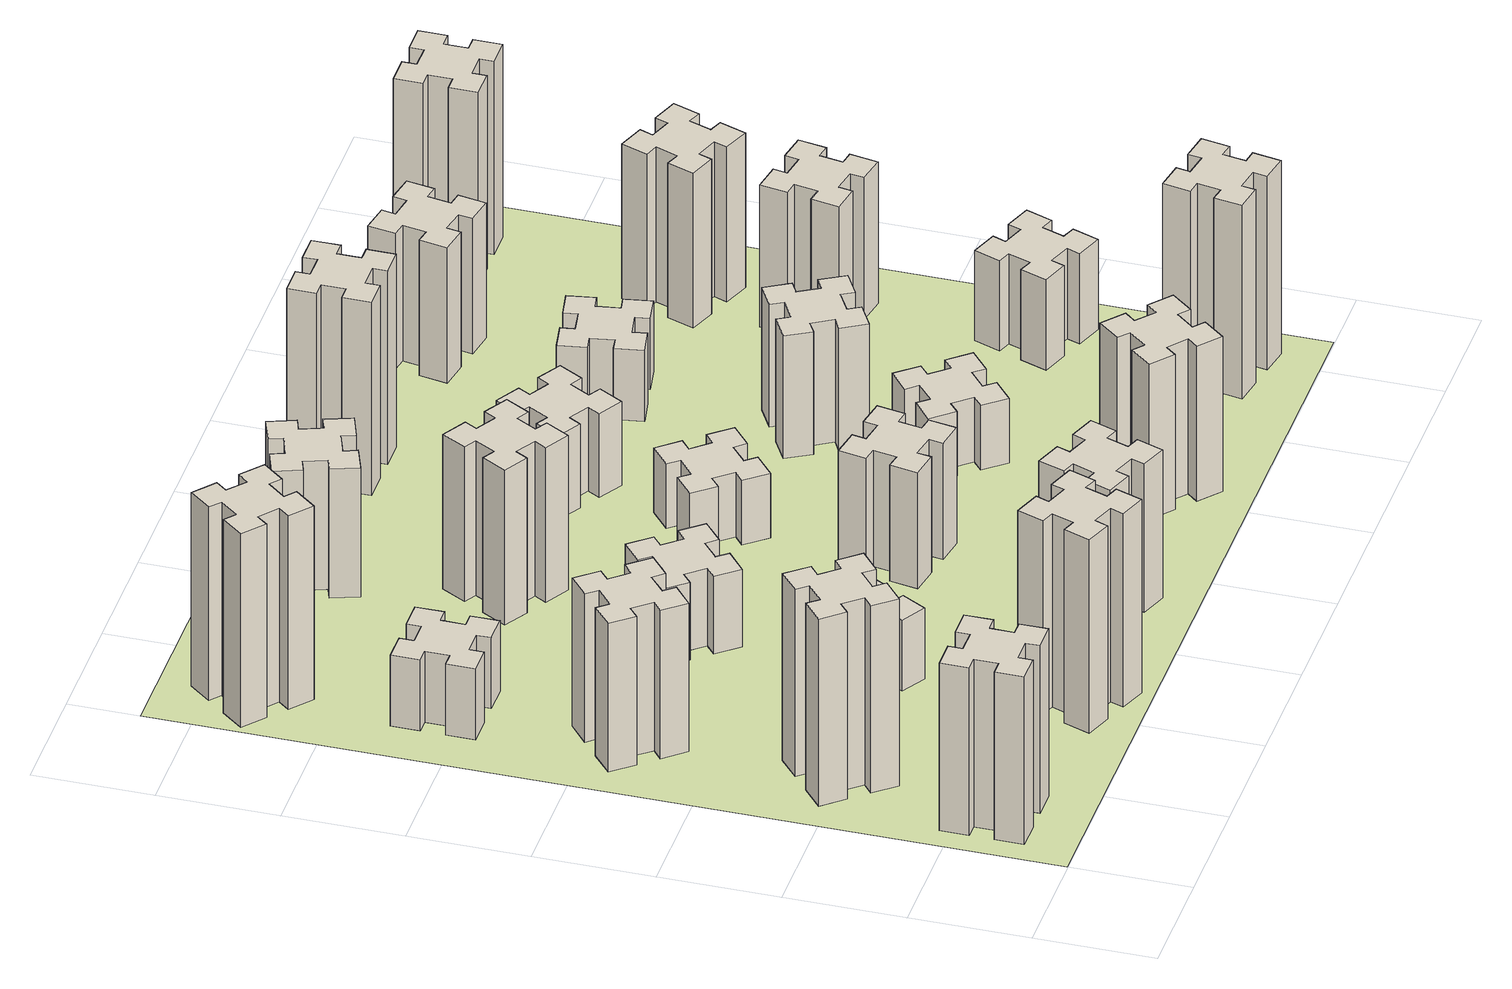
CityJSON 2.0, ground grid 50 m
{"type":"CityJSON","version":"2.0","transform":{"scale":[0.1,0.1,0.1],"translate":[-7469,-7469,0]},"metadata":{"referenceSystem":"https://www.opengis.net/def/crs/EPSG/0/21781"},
"CityObjects":{
"building1":{"type":"Building","attributes":{"class":"1000","function":"1000","usage":"1000","yearOfConstruction":2016,"roofType":"1000","measuredHeight":78,"storeysAboveGround":30,"storeysBelowGround":0},"geometry":[{"type":"Solid","lod":"1","boundaries":[[[[0,1,2,3,4,5,6,7,8,9,10,11,12,13,14,15,16,17,18,19]],[[17,16,20,21]],[[16,15,22,20]],[[15,14,23,22]],[[14,13,24,23]],[[13,12,25,24]],[[12,11,26,25]],[[11,10,27,26]],[[10,9,28,27]],[[9,8,29,28]],[[8,7,30,29]],[[7,6,31,30]],[[6,5,32,31]],[[5,4,33,32]],[[4,3,34,33]],[[3,2,35,34]],[[2,1,36,35]],[[1,0,37,36]],[[0,19,38,37]],[[19,18,39,38]],[[18,17,21,39]],[[24,25,26,27,28,29,30,31,32,33,34,35,36,37,38,39,21,20,22,23]]]]}]},
"building2":{"type":"Building","attributes":{"class":"1000","function":"1000","usage":"1000","yearOfConstruction":2016,"roofType":"1000","measuredHeight":87,"storeysAboveGround":30,"storeysBelowGround":0},"geometry":[{"type":"Solid","lod":"1","boundaries":[[[[40,41,42,43,44,45,46,47,48,49,50,51,52,53,54,55,56,57,58,59]],[[57,56,60,61]],[[56,55,62,60]],[[55,54,63,62]],[[54,53,64,63]],[[53,52,65,64]],[[52,51,66,65]],[[51,50,67,66]],[[50,49,68,67]],[[49,48,69,68]],[[48,47,70,69]],[[47,46,71,70]],[[46,45,72,71]],[[45,44,73,72]],[[44,43,74,73]],[[43,42,75,74]],[[42,41,76,75]],[[41,40,77,76]],[[40,59,78,77]],[[59,58,79,78]],[[58,57,61,79]],[[64,65,66,67,68,69,70,71,72,73,74,75,76,77,78,79,61,60,62,63]]]]}]},
"building3":{"type":"Building","attributes":{"class":"1000","function":"1000","usage":"1000","yearOfConstruction":2016,"roofType":"1000","measuredHeight":69,"storeysAboveGround":30,"storeysBelowGround":0},"geometry":[{"type":"Solid","lod":"1","boundaries":[[[[80,81,82,83,84,85,86,87,88,89,90,91,92,93,94,95,96,97,98,99]],[[97,96,100,101]],[[96,95,102,100]],[[95,94,103,102]],[[94,93,104,103]],[[93,92,105,104]],[[92,91,106,105]],[[91,90,107,106]],[[90,89,108,107]],[[89,88,109,108]],[[88,87,110,109]],[[87,86,111,110]],[[86,85,112,111]],[[85,84,113,112]],[[84,83,114,113]],[[83,82,115,114]],[[82,81,116,115]],[[81,80,117,116]],[[80,99,118,117]],[[99,98,119,118]],[[98,97,101,119]],[[104,105,106,107,108,109,110,111,112,113,114,115,116,117,118,119,101,100,102,103]]]]}]},
"building4":{"type":"Building","attributes":{"class":"1000","function":"1000","usage":"1000","yearOfConstruction":2016,"roofType":"1000","measuredHeight":33,"storeysAboveGround":30,"storeysBelowGround":0},"geometry":[{"type":"Solid","lod":"1","boundaries":[[[[120,121,122,123,124,125,126,127,128,129,130,131,132,133,134,135,136,137,138,139]],[[137,136,140,141]],[[136,135,142,140]],[[135,134,143,142]],[[134,133,144,143]],[[133,132,145,144]],[[132,131,146,145]],[[131,130,147,146]],[[130,129,148,147]],[[129,128,149,148]],[[128,127,150,149]],[[127,126,151,150]],[[126,125,152,151]],[[125,124,153,152]],[[124,123,154,153]],[[123,122,155,154]],[[122,121,156,155]],[[121,120,157,156]],[[120,139,158,157]],[[139,138,159,158]],[[138,137,141,159]],[[144,145,146,147,148,149,150,151,152,153,154,155,156,157,158,159,141,140,142,143]]]]}]},
"building5":{"type":"Building","attributes":{"class":"1000","function":"1000","usage":"1000","yearOfConstruction":2016,"roofType":"1000","measuredHeight":90,"storeysAboveGround":30,"storeysBelowGround":0},"geometry":[{"type":"Solid","lod":"1","boundaries":[[[[160,161,162,163,164,165,166,167,168,169,170,171,172,173,174,175,176,177,178,179]],[[177,176,180,181]],[[176,175,182,180]],[[175,174,183,182]],[[174,173,184,183]],[[173,172,185,184]],[[172,171,186,185]],[[171,170,187,186]],[[170,169,188,187]],[[169,168,189,188]],[[168,167,190,189]],[[167,166,191,190]],[[166,165,192,191]],[[165,164,193,192]],[[164,163,194,193]],[[163,162,195,194]],[[162,161,196,195]],[[161,160,197,196]],[[160,179,198,197]],[[179,178,199,198]],[[178,177,181,199]],[[184,185,186,187,188,189,190,191,192,193,194,195,196,197,198,199,181,180,182,183]]]]}]},
"building6":{"type":"Building","attributes":{"class":"1000","function":"1000","usage":"1000","yearOfConstruction":2016,"roofType":"1000","measuredHeight":90,"storeysAboveGround":30,"storeysBelowGround":0},"geometry":[{"type":"Solid","lod":"1","boundaries":[[[[200,201,202,203,204,205,206,207,208,209,210,211,212,213,214,215,216,217,218,219]],[[217,216,220,221]],[[216,215,222,220]],[[215,214,223,222]],[[214,213,224,223]],[[213,212,225,224]],[[212,211,226,225]],[[211,210,227,226]],[[210,209,228,227]],[[209,208,229,228]],[[208,207,230,229]],[[207,206,231,230]],[[206,205,232,231]],[[205,204,233,232]],[[204,203,234,233]],[[203,202,235,234]],[[202,201,236,235]],[[201,200,237,236]],[[200,219,238,237]],[[219,218,239,238]],[[218,217,221,239]],[[224,225,226,227,228,229,230,231,232,233,234,235,236,237,238,239,221,220,222,223]]]]}]},
"building7":{"type":"Building","attributes":{"class":"1000","function":"1000","usage":"1000","yearOfConstruction":2016,"roofType":"1000","measuredHeight":33,"storeysAboveGround":30,"storeysBelowGround":0},"geometry":[{"type":"Solid","lod":"1","boundaries":[[[[240,241,242,243,244,245,246,247,248,249,250,251,252,253,254,255,256,257,258,259]],[[257,256,260,261]],[[256,255,262,260]],[[255,254,263,262]],[[254,253,264,263]],[[253,252,265,264]],[[252,251,266,265]],[[251,250,267,266]],[[250,249,268,267]],[[249,248,269,268]],[[248,247,270,269]],[[247,246,271,270]],[[246,245,272,271]],[[245,244,273,272]],[[244,243,274,273]],[[243,242,275,274]],[[242,241,276,275]],[[241,240,277,276]],[[240,259,278,277]],[[259,258,279,278]],[[258,257,261,279]],[[264,265,266,267,268,269,270,271,272,273,274,275,276,277,278,279,261,260,262,263]]]]}]},
"building8":{"type":"Building","attributes":{"class":"1000","function":"1000","usage":"1000","yearOfConstruction":2016,"roofType":"1000","measuredHeight":36,"storeysAboveGround":30,"storeysBelowGround":0},"geometry":[{"type":"Solid","lod":"1","boundaries":[[[[280,281,282,283,284,285,286,287,288,289,290,291,292,293,294,295,296,297,298,299]],[[297,296,300,301]],[[296,295,302,300]],[[295,294,303,302]],[[294,293,304,303]],[[293,292,305,304]],[[292,291,306,305]],[[291,290,307,306]],[[290,289,308,307]],[[289,288,309,308]],[[288,287,310,309]],[[287,286,311,310]],[[286,285,312,311]],[[285,284,313,312]],[[284,283,314,313]],[[283,282,315,314]],[[282,281,316,315]],[[281,280,317,316]],[[280,299,318,317]],[[299,298,319,318]],[[298,297,301,319]],[[304,305,306,307,308,309,310,311,312,313,314,315,316,317,318,319,301,300,302,303]]]]}]},
"building9":{"type":"Building","attributes":{"class":"1000","function":"1000","usage":"1000","yearOfConstruction":2016,"roofType":"1000","measuredHeight":69,"storeysAboveGround":30,"storeysBelowGround":0},"geometry":[{"type":"Solid","lod":"1","boundaries":[[[[320,321,322,323,324,325,326,327,328,329,330,331,332,333,334,335,336,337,338,339]],[[337,336,340,341]],[[336,335,342,340]],[[335,334,343,342]],[[334,333,344,343]],[[333,332,345,344]],[[332,331,346,345]],[[331,330,347,346]],[[330,329,348,347]],[[329,328,349,348]],[[328,327,350,349]],[[327,326,351,350]],[[326,325,352,351]],[[325,324,353,352]],[[324,323,354,353]],[[323,322,355,354]],[[322,321,356,355]],[[321,320,357,356]],[[320,339,358,357]],[[339,338,359,358]],[[338,337,341,359]],[[344,345,346,347,348,349,350,351,352,353,354,355,356,357,358,359,341,340,342,343]]]]}]},
"building10":{"type":"Building","attributes":{"class":"1000","function":"1000","usage":"1000","yearOfConstruction":2016,"roofType":"1000","measuredHeight":72,"storeysAboveGround":30,"storeysBelowGround":0},"geometry":[{"type":"Solid","lod":"1","boundaries":[[[[360,361,362,363,364,365,366,367,368,369,370,371,372,373,374,375,376,377,378,379]],[[377,376,380,381]],[[376,375,382,380]],[[375,374,383,382]],[[374,373,384,383]],[[373,372,385,384]],[[372,371,386,385]],[[371,370,387,386]],[[370,369,388,387]],[[369,368,389,388]],[[368,367,390,389]],[[367,366,391,390]],[[366,365,392,391]],[[365,364,393,392]],[[364,363,394,393]],[[363,362,395,394]],[[362,361,396,395]],[[361,360,397,396]],[[360,379,398,397]],[[379,378,399,398]],[[378,377,381,399]],[[384,385,386,387,388,389,390,391,392,393,394,395,396,397,398,399,381,380,382,383]]]]}]},
"building11":{"type":"Building","attributes":{"class":"1000","function":"1000","usage":"1000","yearOfConstruction":2016,"roofType":"1000","measuredHeight":60,"storeysAboveGround":30,"storeysBelowGround":0},"geometry":[{"type":"Solid","lod":"1","boundaries":[[[[400,401,402,403,404,405,406,407,408,409,410,411,412,413,414,415,416,417,418,419]],[[417,416,420,421]],[[416,415,422,420]],[[415,414,423,422]],[[414,413,424,423]],[[413,412,425,424]],[[412,411,426,425]],[[411,410,427,426]],[[410,409,428,427]],[[409,408,429,428]],[[408,407,430,429]],[[407,406,431,430]],[[406,405,432,431]],[[405,404,433,432]],[[404,403,434,433]],[[403,402,435,434]],[[402,401,436,435]],[[401,400,437,436]],[[400,419,438,437]],[[419,418,439,438]],[[418,417,421,439]],[[424,425,426,427,428,429,430,431,432,433,434,435,436,437,438,439,421,420,422,423]]]]}]},
"building12":{"type":"Building","attributes":{"class":"1000","function":"1000","usage":"1000","yearOfConstruction":2016,"roofType":"1000","measuredHeight":54,"storeysAboveGround":30,"storeysBelowGround":0},"geometry":[{"type":"Solid","lod":"1","boundaries":[[[[440,441,442,443,444,445,446,447,448,449,450,451,452,453,454,455,456,457,458,459]],[[457,456,460,461]],[[456,455,462,460]],[[455,454,463,462]],[[454,453,464,463]],[[453,452,465,464]],[[452,451,466,465]],[[451,450,467,466]],[[450,449,468,467]],[[449,448,469,468]],[[448,447,470,469]],[[447,446,471,470]],[[446,445,472,471]],[[445,444,473,472]],[[444,443,474,473]],[[443,442,475,474]],[[442,441,476,475]],[[441,440,477,476]],[[440,459,478,477]],[[459,458,479,478]],[[458,457,461,479]],[[464,465,466,467,468,469,470,471,472,473,474,475,476,477,478,479,461,460,462,463]]]]}]},
"building13":{"type":"Building","attributes":{"class":"1000","function":"1000","usage":"1000","yearOfConstruction":2016,"roofType":"1000","measuredHeight":30,"storeysAboveGround":30,"storeysBelowGround":0},"geometry":[{"type":"Solid","lod":"1","boundaries":[[[[480,481,482,483,484,485,486,487,488,489,490,491,492,493,494,495,496,497,498,499]],[[497,496,500,501]],[[496,495,502,500]],[[495,494,503,502]],[[494,493,504,503]],[[493,492,505,504]],[[492,491,506,505]],[[491,490,507,506]],[[490,489,508,507]],[[489,488,509,508]],[[488,487,510,509]],[[487,486,511,510]],[[486,485,512,511]],[[485,484,513,512]],[[484,483,514,513]],[[483,482,515,514]],[[482,481,516,515]],[[481,480,517,516]],[[480,499,518,517]],[[499,498,519,518]],[[498,497,501,519]],[[504,505,506,507,508,509,510,511,512,513,514,515,516,517,518,519,501,500,502,503]]]]}]},
"building14":{"type":"Building","attributes":{"class":"1000","function":"1000","usage":"1000","yearOfConstruction":2016,"roofType":"1000","measuredHeight":72,"storeysAboveGround":30,"storeysBelowGround":0},"geometry":[{"type":"Solid","lod":"1","boundaries":[[[[520,521,522,523,524,525,526,527,528,529,530,531,532,533,534,535,536,537,538,539]],[[537,536,540,541]],[[536,535,542,540]],[[535,534,543,542]],[[534,533,544,543]],[[533,532,545,544]],[[532,531,546,545]],[[531,530,547,546]],[[530,529,548,547]],[[529,528,549,548]],[[528,527,550,549]],[[527,526,551,550]],[[526,525,552,551]],[[525,524,553,552]],[[524,523,554,553]],[[523,522,555,554]],[[522,521,556,555]],[[521,520,557,556]],[[520,539,558,557]],[[539,538,559,558]],[[538,537,541,559]],[[544,545,546,547,548,549,550,551,552,553,554,555,556,557,558,559,541,540,542,543]]]]}]},
"building15":{"type":"Building","attributes":{"class":"1000","function":"1000","usage":"1000","yearOfConstruction":2016,"roofType":"1000","measuredHeight":39,"storeysAboveGround":30,"storeysBelowGround":0},"geometry":[{"type":"Solid","lod":"1","boundaries":[[[[560,561,562,563,564,565,566,567,568,569,570,571,572,573,574,575,576,577,578,579]],[[577,576,580,581]],[[576,575,582,580]],[[575,574,583,582]],[[574,573,584,583]],[[573,572,585,584]],[[572,571,586,585]],[[571,570,587,586]],[[570,569,588,587]],[[569,568,589,588]],[[568,567,590,589]],[[567,566,591,590]],[[566,565,592,591]],[[565,564,593,592]],[[564,563,594,593]],[[563,562,595,594]],[[562,561,596,595]],[[561,560,597,596]],[[560,579,598,597]],[[579,578,599,598]],[[578,577,581,599]],[[584,585,586,587,588,589,590,591,592,593,594,595,596,597,598,599,581,580,582,583]]]]}]},
"building16":{"type":"Building","attributes":{"class":"1000","function":"1000","usage":"1000","yearOfConstruction":2016,"roofType":"1000","measuredHeight":90,"storeysAboveGround":30,"storeysBelowGround":0},"geometry":[{"type":"Solid","lod":"1","boundaries":[[[[600,601,602,603,604,605,606,607,608,609,610,611,612,613,614,615,616,617,618,619]],[[617,616,620,621]],[[616,615,622,620]],[[615,614,623,622]],[[614,613,624,623]],[[613,612,625,624]],[[612,611,626,625]],[[611,610,627,626]],[[610,609,628,627]],[[609,608,629,628]],[[608,607,630,629]],[[607,606,631,630]],[[606,605,632,631]],[[605,604,633,632]],[[604,603,634,633]],[[603,602,635,634]],[[602,601,636,635]],[[601,600,637,636]],[[600,619,638,637]],[[619,618,639,638]],[[618,617,621,639]],[[624,625,626,627,628,629,630,631,632,633,634,635,636,637,638,639,621,620,622,623]]]]}]},
"building17":{"type":"Building","attributes":{"class":"1000","function":"1000","usage":"1000","yearOfConstruction":2016,"roofType":"1000","measuredHeight":30,"storeysAboveGround":30,"storeysBelowGround":0},"geometry":[{"type":"Solid","lod":"1","boundaries":[[[[640,641,642,643,644,645,646,647,648,649,650,651,652,653,654,655,656,657,658,659]],[[657,656,660,661]],[[656,655,662,660]],[[655,654,663,662]],[[654,653,664,663]],[[653,652,665,664]],[[652,651,666,665]],[[651,650,667,666]],[[650,649,668,667]],[[649,648,669,668]],[[648,647,670,669]],[[647,646,671,670]],[[646,645,672,671]],[[645,644,673,672]],[[644,643,674,673]],[[643,642,675,674]],[[642,641,676,675]],[[641,640,677,676]],[[640,659,678,677]],[[659,658,679,678]],[[658,657,661,679]],[[664,665,666,667,668,669,670,671,672,673,674,675,676,677,678,679,661,660,662,663]]]]}]},
"building18":{"type":"Building","attributes":{"class":"1000","function":"1000","usage":"1000","yearOfConstruction":2016,"roofType":"1000","measuredHeight":57,"storeysAboveGround":30,"storeysBelowGround":0},"geometry":[{"type":"Solid","lod":"1","boundaries":[[[[680,681,682,683,684,685,686,687,688,689,690,691,692,693,694,695,696,697,698,699]],[[697,696,700,701]],[[696,695,702,700]],[[695,694,703,702]],[[694,693,704,703]],[[693,692,705,704]],[[692,691,706,705]],[[691,690,707,706]],[[690,689,708,707]],[[689,688,709,708]],[[688,687,710,709]],[[687,686,711,710]],[[686,685,712,711]],[[685,684,713,712]],[[684,683,714,713]],[[683,682,715,714]],[[682,681,716,715]],[[681,680,717,716]],[[680,699,718,717]],[[699,698,719,718]],[[698,697,701,719]],[[704,705,706,707,708,709,710,711,712,713,714,715,716,717,718,719,701,700,702,703]]]]}]},
"building19":{"type":"Building","attributes":{"class":"1000","function":"1000","usage":"1000","yearOfConstruction":2016,"roofType":"1000","measuredHeight":33,"storeysAboveGround":30,"storeysBelowGround":0},"geometry":[{"type":"Solid","lod":"1","boundaries":[[[[720,721,722,723,724,725,726,727,728,729,730,731,732,733,734,735,736,737,738,739]],[[737,736,740,741]],[[736,735,742,740]],[[735,734,743,742]],[[734,733,744,743]],[[733,732,745,744]],[[732,731,746,745]],[[731,730,747,746]],[[730,729,748,747]],[[729,728,749,748]],[[728,727,750,749]],[[727,726,751,750]],[[726,725,752,751]],[[725,724,753,752]],[[724,723,754,753]],[[723,722,755,754]],[[722,721,756,755]],[[721,720,757,756]],[[720,739,758,757]],[[739,738,759,758]],[[738,737,741,759]],[[744,745,746,747,748,749,750,751,752,753,754,755,756,757,758,759,741,740,742,743]]]]}]},
"building20":{"type":"Building","attributes":{"class":"1000","function":"1000","usage":"1000","yearOfConstruction":2016,"roofType":"1000","measuredHeight":90,"storeysAboveGround":30,"storeysBelowGround":0},"geometry":[{"type":"Solid","lod":"1","boundaries":[[[[760,761,762,763,764,765,766,767,768,769,770,771,772,773,774,775,776,777,778,779]],[[777,776,780,781]],[[776,775,782,780]],[[775,774,783,782]],[[774,773,784,783]],[[773,772,785,784]],[[772,771,786,785]],[[771,770,787,786]],[[770,769,788,787]],[[769,768,789,788]],[[768,767,790,789]],[[767,766,791,790]],[[766,765,792,791]],[[765,764,793,792]],[[764,763,794,793]],[[763,762,795,794]],[[762,761,796,795]],[[761,760,797,796]],[[760,779,798,797]],[[779,778,799,798]],[[778,777,781,799]],[[784,785,786,787,788,789,790,791,792,793,794,795,796,797,798,799,781,780,782,783]]]]}]},
"building21":{"type":"Building","attributes":{"class":"1000","function":"1000","usage":"1000","yearOfConstruction":2016,"roofType":"1000","measuredHeight":63,"storeysAboveGround":30,"storeysBelowGround":0},"geometry":[{"type":"Solid","lod":"1","boundaries":[[[[800,801,802,803,804,805,806,807,808,809,810,811,812,813,814,815,816,817,818,819]],[[817,816,820,821]],[[816,815,822,820]],[[815,814,823,822]],[[814,813,824,823]],[[813,812,825,824]],[[812,811,826,825]],[[811,810,827,826]],[[810,809,828,827]],[[809,808,829,828]],[[808,807,830,829]],[[807,806,831,830]],[[806,805,832,831]],[[805,804,833,832]],[[804,803,834,833]],[[803,802,835,834]],[[802,801,836,835]],[[801,800,837,836]],[[800,819,838,837]],[[819,818,839,838]],[[818,817,821,839]],[[824,825,826,827,828,829,830,831,832,833,834,835,836,837,838,839,821,820,822,823]]]]}]},
"building22":{"type":"Building","attributes":{"class":"1000","function":"1000","usage":"1000","yearOfConstruction":2016,"roofType":"1000","measuredHeight":42,"storeysAboveGround":30,"storeysBelowGround":0},"geometry":[{"type":"Solid","lod":"1","boundaries":[[[[840,841,842,843,844,845,846,847,848,849,850,851,852,853,854,855,856,857,858,859]],[[857,856,860,861]],[[856,855,862,860]],[[855,854,863,862]],[[854,853,864,863]],[[853,852,865,864]],[[852,851,866,865]],[[851,850,867,866]],[[850,849,868,867]],[[849,848,869,868]],[[848,847,870,869]],[[847,846,871,870]],[[846,845,872,871]],[[845,844,873,872]],[[844,843,874,873]],[[843,842,875,874]],[[842,841,876,875]],[[841,840,877,876]],[[840,859,878,877]],[[859,858,879,878]],[[858,857,861,879]],[[864,865,866,867,868,869,870,871,872,873,874,875,876,877,878,879,861,860,862,863]]]]}]},
"building23":{"type":"Building","attributes":{"class":"1000","function":"1000","usage":"1000","yearOfConstruction":2016,"roofType":"1000","measuredHeight":66,"storeysAboveGround":30,"storeysBelowGround":0},"geometry":[{"type":"Solid","lod":"1","boundaries":[[[[880,881,882,883,884,885,886,887,888,889,890,891,892,893,894,895,896,897,898,899]],[[897,896,900,901]],[[896,895,902,900]],[[895,894,903,902]],[[894,893,904,903]],[[893,892,905,904]],[[892,891,906,905]],[[891,890,907,906]],[[890,889,908,907]],[[889,888,909,908]],[[888,887,910,909]],[[887,886,911,910]],[[886,885,912,911]],[[885,884,913,912]],[[884,883,914,913]],[[883,882,915,914]],[[882,881,916,915]],[[881,880,917,916]],[[880,899,918,917]],[[899,898,919,918]],[[898,897,901,919]],[[904,905,906,907,908,909,910,911,912,913,914,915,916,917,918,919,901,900,902,903]]]]}]},
"building24":{"type":"Building","attributes":{"class":"1000","function":"1000","usage":"1000","yearOfConstruction":2016,"roofType":"1000","measuredHeight":72,"storeysAboveGround":30,"storeysBelowGround":0},"geometry":[{"type":"Solid","lod":"1","boundaries":[[[[920,921,922,923,924,925,926,927,928,929,930,931,932,933,934,935,936,937,938,939]],[[937,936,940,941]],[[936,935,942,940]],[[935,934,943,942]],[[934,933,944,943]],[[933,932,945,944]],[[932,931,946,945]],[[931,930,947,946]],[[930,929,948,947]],[[929,928,949,948]],[[928,927,950,949]],[[927,926,951,950]],[[926,925,952,951]],[[925,924,953,952]],[[924,923,954,953]],[[923,922,955,954]],[[922,921,956,955]],[[921,920,957,956]],[[920,939,958,957]],[[939,938,959,958]],[[938,937,941,959]],[[944,945,946,947,948,949,950,951,952,953,954,955,956,957,958,959,941,940,942,943]]]]}]},
"building25":{"type":"Building","attributes":{"class":"1000","function":"1000","usage":"1000","yearOfConstruction":2016,"roofType":"1000","measuredHeight":90,"storeysAboveGround":30,"storeysBelowGround":0},"geometry":[{"type":"Solid","lod":"1","boundaries":[[[[960,961,962,963,964,965,966,967,968,969,970,971,972,973,974,975,976,977,978,979]],[[977,976,980,981]],[[976,975,982,980]],[[975,974,983,982]],[[974,973,984,983]],[[973,972,985,984]],[[972,971,986,985]],[[971,970,987,986]],[[970,969,988,987]],[[969,968,989,988]],[[968,967,990,989]],[[967,966,991,990]],[[966,965,992,991]],[[965,964,993,992]],[[964,963,994,993]],[[963,962,995,994]],[[962,961,996,995]],[[961,960,997,996]],[[960,979,998,997]],[[979,978,999,998]],[[978,977,981,999]],[[984,985,986,987,988,989,990,991,992,993,994,995,996,997,998,999,981,980,982,983]]]]}]},
"landuse1":{"type":"LandUse","attributes":{"name":"plot1","function":"1010"},"geometry":[{"type":"MultiSurface","lod":"1","boundaries":[[[1000,1001,1002,1003]]]}]}
},
"vertices":[
[165,425,0],[165,325,0],[105,325,0],[105,205,0],[225,205,0],[225,265,0],[325,265,0],[325,205,0],[445,205,0],[445,325,0],[385,325,0],[385,425,0],[445,425,0],[445,545,0],[325,545,0],[325,485,0],[225,485,0],[225,545,0],[105,545,0],[105,425,0],[225,485,780],[225,545,780],[325,485,780],[325,545,780],[445,545,780],[445,425,780],[385,425,780],[385,325,780],[445,325,780],[445,205,780],[325,205,780],[325,265,780],[225,265,780],[225,205,780],[105,205,780],[105,325,780],[165,325,780],[165,425,780],[105,425,780],[105,545,780],
[492,1048,0],[427,1124,0],[473,1163,0],[396,1255,0],[304,1178,0],[343,1132,0],[266,1067,0],[228,1113,0],[136,1036,0],[213,944,0],[259,983,0],[323,906,0],[277,868,0],[354,776,0],[446,853,0],[408,899,0],[484,963,0],[523,917,0],[615,994,0],[538,1086,0],[484,963,870],[523,917,870],[408,899,870],[446,853,870],[354,776,870],[277,868,870],[323,906,870],[259,983,870],[213,944,870],[136,1036,870],[228,1113,870],[266,1067,870],[343,1132,870],[304,1178,870],[396,1255,870],[473,1163,870],[427,1124,870],[492,1048,870],[538,1086,870],[615,994,870],
[492,1888,0],[427,1964,0],[473,2003,0],[396,2095,0],[304,2018,0],[343,1972,0],[266,1907,0],[228,1953,0],[136,1876,0],[213,1784,0],[259,1823,0],[323,1746,0],[277,1708,0],[354,1616,0],[446,1693,0],[408,1739,0],[484,1803,0],[523,1757,0],[615,1834,0],[538,1926,0],[484,1803,690],[523,1757,690],[408,1739,690],[446,1693,690],[354,1616,690],[277,1708,690],[323,1746,690],[259,1823,690],[213,1784,690],[136,1876,690],[228,1953,690],[266,1907,690],[343,1972,690],[304,2018,690],[396,2095,690],[473,2003,690],[427,1964,690],[492,1888,690],[538,1926,690],[615,1834,690],
[485,2545,0],[485,2645,0],[545,2645,0],[545,2765,0],[425,2765,0],[425,2705,0],[325,2705,0],[325,2765,0],[205,2765,0],[205,2645,0],[265,2645,0],[265,2545,0],[205,2545,0],[205,2425,0],[325,2425,0],[325,2485,0],[425,2485,0],[425,2425,0],[545,2425,0],[545,2545,0],[425,2485,330],[425,2425,330],[325,2485,330],[325,2425,330],[205,2425,330],[205,2545,330],[265,2545,330],[265,2645,330],[205,2645,330],[205,2765,330],[325,2765,330],[325,2705,330],[425,2705,330],[425,2765,330],[545,2765,330],[545,2645,330],[485,2645,330],[485,2545,330],[545,2545,330],[545,2425,330],
[1029,360,0],[995,266,0],[939,287,0],[897,174,0],[1010,133,0],[1031,189,0],[1125,155,0],[1104,99,0],[1217,57,0],[1258,170,0],[1202,191,0],[1236,285,0],[1292,264,0],[1333,377,0],[1220,418,0],[1200,362,0],[1106,396,0],[1127,452,0],[1014,493,0],[973,380,0],[1106,396,900],[1127,452,900],[1200,362,900],[1220,418,900],[1333,377,900],[1292,264,900],[1236,285,900],[1202,191,900],[1258,170,900],[1217,57,900],[1104,99,900],[1125,155,900],[1031,189,900],[1010,133,900],[897,174,900],[939,287,900],[995,266,900],[1029,360,900],[973,380,900],[1014,493,900],
[384,3387,0],[308,3452,0],[346,3498,0],[254,3575,0],[177,3483,0],[223,3444,0],[159,3368,0],[113,3406,0],[36,3314,0],[128,3237,0],[166,3283,0],[243,3219,0],[204,3173,0],[296,3096,0],[373,3188,0],[327,3226,0],[392,3303,0],[438,3264,0],[515,3356,0],[423,3433,0],[392,3303,900],[438,3264,900],[327,3226,900],[373,3188,900],[296,3096,900],[204,3173,900],[243,3219,900],[166,3283,900],[128,3237,900],[36,3314,900],[113,3406,900],[159,3368,900],[223,3444,900],[177,3483,900],[254,3575,900],[346,3498,900],[308,3452,900],[384,3387,900],[423,3433,900],[515,3356,900],
[1086,1017,0],[1136,1104,0],[1188,1074,0],[1248,1178,0],[1144,1238,0],[1114,1186,0],[1027,1236,0],[1057,1288,0],[953,1348,0],[893,1244,0],[945,1214,0],[895,1127,0],[843,1157,0],[783,1053,0],[887,993,0],[917,1045,0],[1004,995,0],[974,943,0],[1078,883,0],[1138,987,0],[1004,995,330],[974,943,330],[917,1045,330],[887,993,330],[783,1053,330],[843,1157,330],[895,1127,330],[945,1214,330],[893,1244,330],[953,1348,330],[1057,1288,330],[1027,1236,330],[1114,1186,330],[1144,1238,330],[1248,1178,330],[1188,1074,330],[1136,1104,330],[1086,1017,330],[1138,987,330],[1078,883,330],
[1083,1972,0],[1006,1907,0],[968,1953,0],[876,1876,0],[953,1784,0],[999,1823,0],[1063,1746,0],[1017,1708,0],[1094,1616,0],[1186,1693,0],[1148,1739,0],[1224,1803,0],[1263,1757,0],[1355,1834,0],[1278,1926,0],[1232,1888,0],[1167,1964,0],[1213,2003,0],[1136,2095,0],[1044,2018,0],[1167,1964,360],[1213,2003,360],[1232,1888,360],[1278,1926,360],[1355,1834,360],[1263,1757,360],[1224,1803,360],[1148,1739,360],[1186,1693,360],[1094,1616,360],[1017,1708,360],[1063,1746,360],[999,1823,360],[953,1784,360],[876,1876,360],[968,1953,360],[1006,1907,360],[1083,1972,360],[1044,2018,360],[1136,2095,360],
[1840,462,0],[1746,496,0],[1767,552,0],[1654,593,0],[1613,480,0],[1669,460,0],[1635,366,0],[1579,387,0],[1537,274,0],[1650,233,0],[1671,289,0],[1765,255,0],[1744,199,0],[1857,157,0],[1898,270,0],[1842,291,0],[1876,385,0],[1932,364,0],[1973,477,0],[1860,518,0],[1876,385,690],[1932,364,690],[1842,291,690],[1898,270,690],[1857,157,690],[1744,199,690],[1765,255,690],[1671,289,690],[1650,233,690],[1537,274,690],[1579,387,690],[1635,366,690],[1669,460,690],[1613,480,690],[1654,593,690],[1767,552,690],[1746,496,690],[1840,462,690],[1860,518,690],[1973,477,690],
[1314,2666,0],[1227,2716,0],[1257,2768,0],[1153,2828,0],[1093,2724,0],[1145,2694,0],[1095,2607,0],[1043,2637,0],[983,2533,0],[1087,2473,0],[1117,2525,0],[1204,2475,0],[1174,2423,0],[1278,2363,0],[1338,2467,0],[1286,2497,0],[1336,2584,0],[1388,2554,0],[1448,2658,0],[1344,2718,0],[1336,2584,720],[1388,2554,720],[1286,2497,720],[1338,2467,720],[1278,2363,720],[1174,2423,720],[1204,2475,720],[1117,2525,720],[1087,2473,720],[983,2533,720],[1043,2637,720],[1095,2607,720],[1145,2694,720],[1093,2724,720],[1153,2828,720],[1257,2768,720],[1227,2716,720],[1314,2666,720],[1344,2718,720],[1448,2658,720],
[1125,3456,0],[1031,3422,0],[1010,3478,0],[897,3437,0],[939,3324,0],[995,3345,0],[1029,3251,0],[973,3230,0],[1014,3117,0],[1127,3159,0],[1106,3215,0],[1200,3249,0],[1220,3193,0],[1333,3234,0],[1292,3347,0],[1236,3326,0],[1202,3420,0],[1258,3440,0],[1217,3553,0],[1104,3512,0],[1202,3420,600],[1258,3440,600],[1236,3326,600],[1292,3347,600],[1333,3234,600],[1220,3193,600],[1200,3249,600],[1106,3215,600],[1127,3159,600],[1014,3117,600],[973,3230,600],[1029,3251,600],[995,3345,600],[939,3324,600],[897,3437,600],[1010,3478,600],[1031,3422,600],[1125,3456,600],[1104,3512,600],[1217,3553,600],
[1955,1147,0],[1972,1245,0],[2031,1235,0],[2052,1353,0],[1934,1374,0],[1924,1315,0],[1825,1332,0],[1836,1391,0],[1717,1412,0],[1697,1294,0],[1756,1284,0],[1738,1185,0],[1679,1196,0],[1658,1077,0],[1777,1057,0],[1787,1116,0],[1885,1098,0],[1875,1039,0],[1993,1018,0],[2014,1137,0],[1885,1098,540],[1875,1039,540],[1787,1116,540],[1777,1057,540],[1658,1077,540],[1679,1196,540],[1738,1185,540],[1756,1284,540],[1697,1294,540],[1717,1412,540],[1836,1391,540],[1825,1332,540],[1924,1315,540],[1934,1374,540],[2052,1353,540],[2031,1235,540],[1972,1245,540],[1955,1147,540],[2014,1137,540],[1993,1018,540],
[1972,1988,0],[1907,2064,0],[1953,2103,0],[1876,2195,0],[1784,2118,0],[1823,2072,0],[1746,2007,0],[1708,2053,0],[1616,1976,0],[1693,1884,0],[1739,1923,0],[1803,1846,0],[1757,1808,0],[1834,1716,0],[1926,1793,0],[1888,1839,0],[1964,1903,0],[2003,1857,0],[2095,1934,0],[2018,2026,0],[1964,1903,300],[2003,1857,300],[1888,1839,300],[1926,1793,300],[1834,1716,300],[1757,1808,300],[1803,1846,300],[1739,1923,300],[1693,1884,300],[1616,1976,300],[1708,2053,300],[1746,2007,300],[1823,2072,300],[1784,2118,300],[1876,2195,300],[1953,2103,300],[1907,2064,300],[1972,1988,300],[2018,2026,300],[2095,1934,300],
[2486,323,0],[2563,259,0],[2524,213,0],[2616,136,0],[2693,228,0],[2647,266,0],[2712,343,0],[2758,304,0],[2835,396,0],[2743,473,0],[2704,427,0],[2628,492,0],[2666,538,0],[2574,615,0],[2497,523,0],[2543,484,0],[2479,408,0],[2433,446,0],[2356,354,0],[2448,277,0],[2479,408,720],[2433,446,720],[2543,484,720],[2497,523,720],[2574,615,720],[2666,538,720],[2628,492,720],[2704,427,720],[2743,473,720],[2835,396,720],[2758,304,720],[2712,343,720],[2647,266,720],[2693,228,720],[2616,136,720],[2524,213,720],[2563,259,720],[2486,323,720],[2448,277,720],[2356,354,720],
[2026,2497,0],[2076,2584,0],[2128,2554,0],[2188,2658,0],[2084,2718,0],[2054,2666,0],[1967,2716,0],[1997,2768,0],[1893,2828,0],[1833,2724,0],[1885,2694,0],[1835,2607,0],[1783,2637,0],[1723,2533,0],[1827,2473,0],[1857,2525,0],[1944,2475,0],[1914,2423,0],[2018,2363,0],[2078,2467,0],[1944,2475,390],[1914,2423,390],[1857,2525,390],[1827,2473,390],[1723,2533,390],[1783,2637,390],[1835,2607,390],[1885,2694,390],[1833,2724,390],[1893,2828,390],[1997,2768,390],[1967,2716,390],[2054,2666,390],[2084,2718,390],[2188,2658,390],[2128,2554,390],[2076,2584,390],[2026,2497,390],[2078,2467,390],[2018,2363,390],
[1965,3385,0],[1965,3485,0],[2025,3485,0],[2025,3605,0],[1905,3605,0],[1905,3545,0],[1805,3545,0],[1805,3605,0],[1685,3605,0],[1685,3485,0],[1745,3485,0],[1745,3385,0],[1685,3385,0],[1685,3265,0],[1805,3265,0],[1805,3325,0],[1905,3325,0],[1905,3265,0],[2025,3265,0],[2025,3385,0],[1905,3325,900],[1905,3265,900],[1805,3325,900],[1805,3265,900],[1685,3265,900],[1685,3385,900],[1745,3385,900],[1745,3485,900],[1685,3485,900],[1685,3605,900],[1805,3605,900],[1805,3545,900],[1905,3545,900],[1905,3605,900],[2025,3605,900],[2025,3485,900],[1965,3485,900],[1965,3385,900],[2025,3385,900],[2025,3265,900],
[2628,1099,0],[2704,1163,0],[2743,1117,0],[2835,1194,0],[2758,1286,0],[2712,1248,0],[2647,1324,0],[2693,1363,0],[2616,1455,0],[2524,1378,0],[2563,1332,0],[2486,1267,0],[2448,1313,0],[2356,1236,0],[2433,1144,0],[2479,1183,0],[2543,1106,0],[2497,1068,0],[2574,976,0],[2666,1053,0],[2543,1106,300],[2497,1068,300],[2479,1183,300],[2433,1144,300],[2356,1236,300],[2448,1313,300],[2486,1267,300],[2563,1332,300],[2524,1378,300],[2616,1455,300],[2693,1363,300],[2647,1324,300],[2712,1248,300],[2758,1286,300],[2835,1194,300],[2743,1117,300],[2704,1163,300],[2628,1099,300],[2666,1053,300],[2574,976,300],
[2584,1876,0],[2497,1826,0],[2467,1878,0],[2363,1818,0],[2423,1714,0],[2475,1744,0],[2525,1657,0],[2473,1627,0],[2533,1523,0],[2637,1583,0],[2607,1635,0],[2694,1685,0],[2724,1633,0],[2828,1693,0],[2768,1797,0],[2716,1767,0],[2666,1854,0],[2718,1884,0],[2658,1988,0],[2554,1928,0],[2666,1854,570],[2718,1884,570],[2716,1767,570],[2768,1797,570],[2828,1693,570],[2724,1633,570],[2694,1685,570],[2607,1635,570],[2637,1583,570],[2533,1523,570],[2473,1627,570],[2525,1657,570],[2475,1744,570],[2423,1714,570],[2363,1818,570],[2467,1878,570],[2497,1826,570],[2584,1876,570],[2554,1928,570],[2658,1988,570],
[2478,2625,0],[2496,2527,0],[2437,2517,0],[2457,2398,0],[2576,2419,0],[2565,2478,0],[2664,2496,0],[2674,2437,0],[2792,2457,0],[2771,2576,0],[2712,2565,0],[2695,2664,0],[2754,2674,0],[2733,2792,0],[2615,2771,0],[2625,2712,0],[2527,2695,0],[2517,2754,0],[2398,2733,0],[2419,2615,0],[2527,2695,330],[2517,2754,330],[2625,2712,330],[2615,2771,330],[2733,2792,330],[2754,2674,330],[2695,2664,330],[2712,2565,330],[2771,2576,330],[2792,2457,330],[2674,2437,330],[2664,2496,330],[2565,2478,330],[2576,2419,330],[2457,2398,330],[2437,2517,330],[2496,2527,330],[2478,2625,330],[2419,2615,330],[2398,2733,330],
[3504,475,0],[3405,492,0],[3416,551,0],[3297,572,0],[3277,454,0],[3336,444,0],[3318,345,0],[3259,356,0],[3238,237,0],[3357,217,0],[3367,276,0],[3465,258,0],[3455,199,0],[3573,178,0],[3594,297,0],[3535,307,0],[3552,405,0],[3611,395,0],[3632,513,0],[3514,534,0],[3552,405,900],[3611,395,900],[3535,307,900],[3594,297,900],[3573,178,900],[3455,199,900],[3465,258,900],[3367,276,900],[3357,217,900],[3238,237,900],[3259,356,900],[3318,345,900],[3336,444,900],[3277,454,900],[3297,572,900],[3416,551,900],[3405,492,900],[3504,475,900],[3514,534,900],[3632,513,900],
[2596,3404,0],[2578,3305,0],[2519,3316,0],[2498,3197,0],[2617,3177,0],[2627,3236,0],[2725,3218,0],[2715,3159,0],[2833,3138,0],[2854,3257,0],[2795,3267,0],[2812,3365,0],[2871,3355,0],[2892,3473,0],[2774,3494,0],[2764,3435,0],[2665,3452,0],[2676,3511,0],[2557,3532,0],[2537,3414,0],[2665,3452,630],[2676,3511,630],[2764,3435,630],[2774,3494,630],[2892,3473,630],[2871,3355,630],[2812,3365,630],[2795,3267,630],[2854,3257,630],[2833,3138,630],[2715,3159,630],[2725,3218,630],[2627,3236,630],[2617,3177,630],[2498,3197,630],[2519,3316,630],[2578,3305,630],[2596,3404,630],[2537,3414,630],[2557,3532,630],
[3351,1029,0],[3445,995,0],[3424,939,0],[3537,897,0],[3578,1010,0],[3522,1031,0],[3556,1125,0],[3612,1104,0],[3653,1217,0],[3540,1258,0],[3520,1202,0],[3426,1236,0],[3447,1292,0],[3334,1333,0],[3293,1220,0],[3349,1200,0],[3315,1106,0],[3259,1127,0],[3217,1014,0],[3330,973,0],[3315,1106,420],[3259,1127,420],[3349,1200,420],[3293,1220,420],[3334,1333,420],[3447,1292,420],[3426,1236,420],[3520,1202,420],[3540,1258,420],[3653,1217,420],[3612,1104,420],[3556,1125,420],[3522,1031,420],[3578,1010,420],[3537,897,420],[3424,939,420],[3445,995,420],[3351,1029,420],[3330,973,420],[3217,1014,420],
[3267,1856,0],[3365,1838,0],[3355,1779,0],[3473,1758,0],[3494,1877,0],[3435,1887,0],[3452,1985,0],[3511,1975,0],[3532,2093,0],[3414,2114,0],[3404,2055,0],[3305,2072,0],[3316,2131,0],[3197,2152,0],[3177,2034,0],[3236,2024,0],[3218,1925,0],[3159,1936,0],[3138,1817,0],[3257,1797,0],[3218,1925,660],[3159,1936,660],[3236,2024,660],[3177,2034,660],[3197,2152,660],[3316,2131,660],[3305,2072,660],[3404,2055,660],[3414,2114,660],[3532,2093,660],[3511,1975,660],[3452,1985,660],[3435,1887,660],[3494,1877,660],[3473,1758,660],[3355,1779,660],[3365,1838,660],[3267,1856,660],[3257,1797,660],[3138,1817,660],
[3420,2582,0],[3326,2616,0],[3347,2672,0],[3234,2713,0],[3193,2600,0],[3249,2580,0],[3215,2486,0],[3159,2507,0],[3117,2394,0],[3230,2353,0],[3251,2409,0],[3345,2375,0],[3324,2319,0],[3437,2277,0],[3478,2390,0],[3422,2411,0],[3456,2505,0],[3512,2484,0],[3553,2597,0],[3440,2638,0],[3456,2505,720],[3512,2484,720],[3422,2411,720],[3478,2390,720],[3437,2277,720],[3324,2319,720],[3345,2375,720],[3251,2409,720],[3230,2353,720],[3117,2394,720],[3159,2507,720],[3215,2486,720],[3249,2580,720],[3193,2600,720],[3234,2713,720],[3347,2672,720],[3326,2616,720],[3420,2582,720],[3440,2638,720],[3553,2597,720],
[3285,3325,0],[3385,3325,0],[3385,3265,0],[3505,3265,0],[3505,3385,0],[3445,3385,0],[3445,3485,0],[3505,3485,0],[3505,3605,0],[3385,3605,0],[3385,3545,0],[3285,3545,0],[3285,3605,0],[3165,3605,0],[3165,3485,0],[3225,3485,0],[3225,3385,0],[3165,3385,0],[3165,3265,0],[3285,3265,0],[3225,3385,900],[3165,3385,900],[3225,3485,900],[3165,3485,900],[3165,3605,900],[3285,3605,900],[3285,3545,900],[3385,3545,900],[3385,3605,900],[3505,3605,900],[3505,3485,900],[3445,3485,900],[3445,3385,900],[3505,3385,900],[3505,3265,900],[3385,3265,900],[3385,3325,900],[3285,3325,900],[3285,3265,900],[3165,3265,900],
[5,3705,0],[3705,3705,0],[3705,5,0],[5,5,0]
]}
